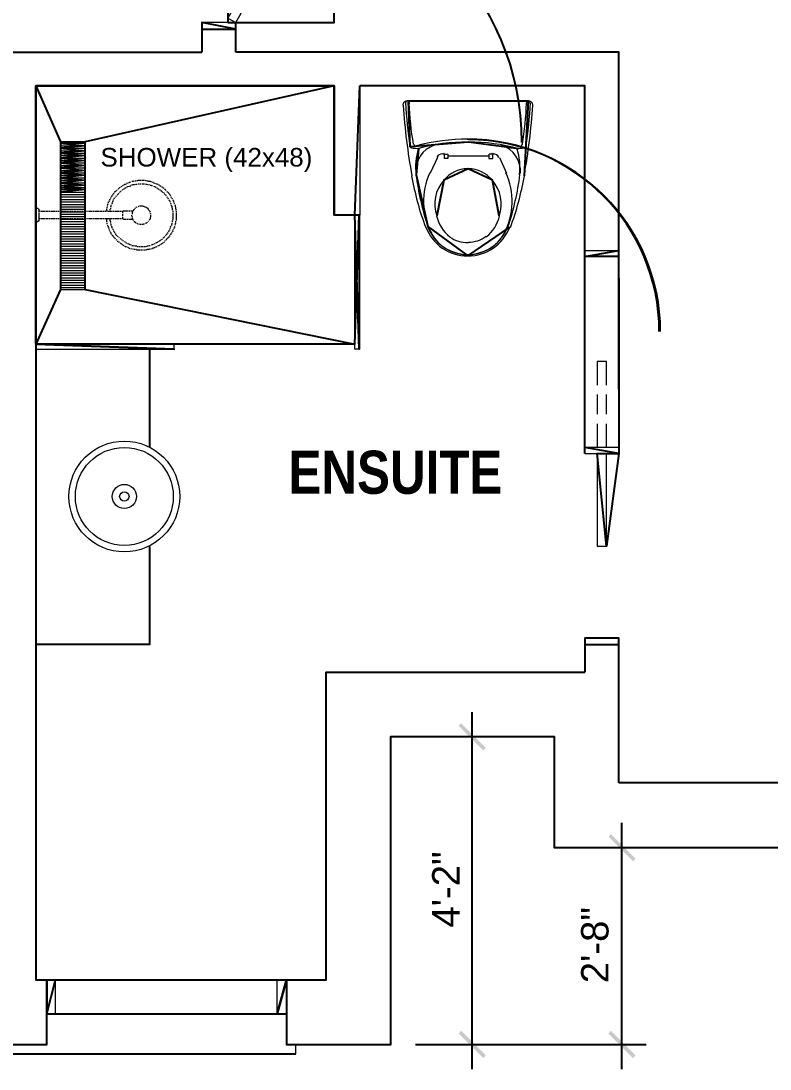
# Model space of a CAD drawing. Header units: millimetres. Extents: x 58 to 2247, y 57 to 1671.
# Drawn here: x 847.6 to 969.4, y 506.5 to 676.8 of the extents above; entities that cross this region are included whole.
import ezdxf

# ---------------------------------------------------------------- set-up
doc = ezdxf.new("R2010")
doc.units = ezdxf.units.MM
doc.header["$LTSCALE"] = 0.5
for name, color, linetype in [('interior door main', 3, 'CONTINUOUS'), ('main floor exterior line', 2, 'CONTINUOUS'), ('main floor interior line', 6, 'CONTINUOUS'), ('PDF_Geometry', 7, 'Continuous'), ('PDF_Solid Fills', 7, 'Continuous'), ('PDF_Text', 7, 'Continuous'), ('side window main', 5, 'CONTINUOUS')]:
    doc.layers.add(name, color=color, linetype=linetype)
doc.styles.add('PDF Arial Narrow Bold', font='ARIALNB.TTF')
doc.styles.add('PDF ArialMT', font='arial.ttf')

msp = doc.modelspace()

# ---------------------------------------------------------------- linework, layer by layer
at = {"layer": 'interior door main'}
for centre, radius in [((886.2, 657.08), 42.84), ((920.13, 626.36), 31.24), ((920.37, 626.36), 31.16)]:
    msp.add_arc(centre, radius, 0, 90, dxfattribs=at)
at = {"layer": 'main floor exterior line'}
for points in [[(817.5, 671.73), (877.02, 671.73)], [(944.78, 617.01), (944.78, 671.73), (882.54, 671.73)], [(858.06, 633.17), (901.9, 624.29), (850.06, 624.29), (850.06, 666.29), (898.54, 666.29), (850.06, 666.29), (850.06, 521.01), (897.26, 521.01), (897.26, 571.01), (939.26, 571.01)], [(898.54, 666.29), (858.06, 657.17)], [(939.26, 606.53), (939.26, 666.29), (902.7, 666.29)], [(851.82, 515.49), (890.78, 515.49)], [(802.3, 509.01), (892.3, 509.01)]]:
    msp.add_lwpolyline(points, dxfattribs=at)
at = {"layer": 'main floor interior line'}
for points in [[(1009.18, 713.73), (1139.02, 713.73), (1139.02, 553.01), (944.78, 553.01)], [(877.02, 675.49), (882.54, 675.49), (877.02, 676.53), (877.02, 671.73)], [(882.54, 671.73), (882.54, 676.53)], [(850.06, 666.29), (854.06, 657.17), (854.06, 633.17), (850.06, 624.29), (872.54, 623.49), (850.06, 624.29)], [(898.54, 666.29), (898.54, 645.25), (898.54, 666.29)], [(901.9, 624.29), (902.62, 645.25), (902.62, 623.49), (901.9, 645.25), (902.7, 666.29)], [(928.52, 656.05), (920.34, 657.11), (910.87, 656.38), (910.62, 663.81), (930.06, 663.81), (929.4, 651.64)], [(858.06, 633.17), (858.06, 657.17), (854.06, 656.93), (858.06, 656.53), (854.06, 656.13), (858.06, 655.73), (854.06, 655.33), (858.06, 654.93), (854.06, 654.53), (858.06, 654.13), (854.06, 653.73), (858.06, 653.33), (854.06, 652.93), (858.06, 652.53), (854.06, 652.13), (858.06, 651.73), (854.06, 651.33), (858.06, 650.93), (854.06, 650.53), (858.06, 650.13), (854.06, 649.73), (858.06, 649.41), (854.06, 649.01)], [(912.24, 656.05), (911.85, 651.83), (913.77, 643.4), (920.25, 638.64), (927.06, 643.33)], [(925.36, 645.16), (924.24, 650.93), (920.33, 652.8), (916.33, 650.93), (915.21, 645.16)], [(902.7, 645.25), (898.54, 645.25)], [(944.78, 638.53), (939.26, 638.53), (944.78, 639.49)], [(944.78, 635.01), (944.78, 606.53), (942.78, 591.49), (941.26, 606.53), (944.78, 606.53), (939.26, 607.49)], [(868.54, 623.49), (868.54, 607.57)], [(868.54, 591.41), (868.54, 575.49), (850.06, 575.49)], [(944.78, 553.01), (944.78, 576.53), (939.26, 576.53), (939.26, 571.01)], [(939.26, 575.49), (944.78, 575.49)], [(920.94, 506.53), (920.94, 564.53)], [(890.78, 521.01), (889.26, 515.49), (890.78, 521.01), (890.78, 510.53), (907.74, 510.53), (907.74, 560.53), (934.3, 560.53), (934.3, 542.53), (975.18, 542.53), (975.18, 553.01)], [(911.74, 560.53), (924.94, 560.53)], [(945.26, 506.53), (945.26, 546.53)], [(938.3, 542.53), (949.26, 542.53)], [(842.78, 521.01), (841.26, 515.49), (842.78, 521.01), (842.78, 510.53), (851.82, 510.53), (851.82, 521.01), (851.82, 515.49), (853.26, 521.01)], [(911.74, 510.53), (924.94, 510.53)], [(921.26, 510.53), (949.26, 510.53)]]:
    msp.add_lwpolyline(points, dxfattribs=at)
at = {"layer": 'PDF_Geometry', "lineweight": 20}
for points in [[(1009.18, 713.73), (1139.02, 713.73), (1139.02, 553.01), (944.78, 553.01), (944.78, 576.53)], [(817.5, 671.73), (877.02, 671.73), (877.02, 676.53)], [(944.78, 617.01), (944.78, 671.73), (882.54, 671.73), (882.54, 676.53)], [(939.26, 606.53), (939.26, 666.29), (902.7, 666.29), (902.7, 645.25), (898.54, 645.25), (898.54, 666.29), (850.06, 666.29), (850.06, 521.01), (897.26, 521.01), (897.26, 571.01), (939.26, 571.01), (939.26, 576.53)], [(944.78, 635.01), (944.78, 606.53)], [(890.78, 521.01), (890.78, 510.53), (907.74, 510.53), (907.74, 560.53), (934.3, 560.53), (934.3, 542.53), (975.18, 542.53), (975.18, 553.01)], [(842.78, 521.01), (842.78, 510.53), (851.82, 510.53), (851.82, 521.01)]]:
    msp.add_lwpolyline(points, dxfattribs=at)
at = {"layer": 'PDF_Geometry', "lineweight": 9}
msp.add_lwpolyline([(882.54, 676.53), (898.54, 704.69), (897.26, 705.49), (881.26, 677.25)], close=True, dxfattribs=at)
for points in [[(877.02, 675.49), (882.54, 675.49), (882.54, 676.53), (877.02, 676.53)], [(939.26, 639.49), (944.78, 639.49)], [(944.78, 638.53), (939.26, 638.53)], [(944.78, 607.49), (939.26, 607.49)], [(939.26, 606.53), (944.78, 606.53)], [(941.26, 606.53), (941.26, 591.49), (942.78, 591.49), (942.78, 606.53)], [(944.78, 576.53), (939.26, 576.53)], [(939.26, 575.49), (944.78, 575.49)], [(851.82, 521.01), (851.82, 515.49), (890.78, 515.49), (890.78, 521.01)], [(853.26, 515.49), (853.26, 521.01)], [(889.26, 515.49), (889.26, 521.01)]]:
    msp.add_lwpolyline(points, dxfattribs=at)
at = {"layer": 'PDF_Geometry', "lineweight": 5}
for points in [[(902.62, 645.25), (902.62, 623.49), (901.9, 623.49), (901.9, 645.25), (901.9, 624.29), (850.06, 624.29), (850.06, 666.29), (898.54, 666.29), (898.54, 645.25)], [(854.06, 657.17), (854.06, 633.17), (858.06, 633.17), (858.06, 657.17), (854.06, 657.17), (850.06, 666.29)], [(898.54, 666.29), (858.06, 657.17)], [(910.62, 663.81), (930.06, 663.81)], [(915.34, 654.61), (914.14, 652.05)], [(916.46, 655.17), (917.02, 655.17), (917.02, 654.45), (916.46, 654.45), (916.46, 655.17), (916.22, 655.17)], [(916.94, 655.09), (916.94, 655.09)], [(923.66, 654.85), (920.38, 654.85), (917.02, 654.85)], [(923.66, 655.17), (923.66, 654.45), (924.3, 654.45), (924.3, 655.17)], [(924.46, 655.17), (924.22, 655.17), (923.74, 655.17)], [(923.74, 655.09), (923.74, 655.09)], [(925.42, 654.61), (926.54, 652.05)], [(864.86, 650.45), (865.02, 650.53)], [(865.1, 650.53), (865.26, 650.61)], [(865.34, 650.61), (865.5, 650.69)], [(865.66, 650.77), (865.82, 650.77)], [(865.9, 650.77), (866.06, 650.85)], [(866.14, 650.85), (866.38, 650.85)], [(866.46, 650.85), (866.62, 650.93)], [(866.7, 650.93), (866.94, 650.93)], [(867.02, 650.93), (867.18, 650.93)], [(867.26, 650.93), (867.5, 650.93)], [(867.58, 650.93), (867.74, 650.93)], [(867.82, 650.93), (868.06, 650.85)], [(868.14, 650.85), (868.3, 650.85)], [(868.38, 650.77), (868.62, 650.77)], [(868.7, 650.77), (868.86, 650.69)], [(868.94, 650.69), (869.1, 650.61)], [(869.18, 650.53), (869.42, 650.45)], [(869.5, 650.45), (869.66, 650.37)], [(862.7, 648.69), (862.78, 648.85)], [(862.86, 648.93), (862.94, 649.09)], [(863.02, 649.09), (863.18, 649.25)], [(863.26, 649.33), (863.34, 649.41)], [(863.42, 649.49), (863.58, 649.65)], [(863.5, 648.77), (863.58, 648.85)], [(863.66, 649.73), (863.82, 649.81)], [(863.66, 648.93), (863.82, 649.09)], [(863.9, 649.89), (864.06, 649.97)], [(863.9, 649.17), (863.98, 649.25)], [(864.06, 649.33), (864.22, 649.41)], [(864.14, 650.05), (864.3, 650.13)], [(864.3, 649.49), (864.46, 649.57)], [(864.38, 650.13), (864.54, 650.29), (864.62, 650.29), (864.78, 650.37)], [(864.54, 649.65), (864.7, 649.73)], [(864.78, 649.81), (864.86, 649.81), (864.94, 649.89)], [(865.02, 649.89), (865.26, 649.97)], [(865.34, 649.97), (865.5, 650.05)], [(865.58, 650.13), (865.74, 650.21)], [(865.82, 650.21), (866.06, 650.21)], [(866.14, 650.21), (866.3, 650.29)], [(866.38, 650.29), (866.54, 650.29)], [(866.7, 650.37), (866.78, 650.37), (866.86, 650.37)], [(866.94, 650.37), (867.1, 650.37)], [(867.26, 650.37), (867.42, 650.37)], [(867.5, 650.37), (867.74, 650.37)], [(867.82, 650.37), (867.98, 650.29)], [(868.06, 650.29), (868.22, 650.21)], [(868.38, 650.21), (868.54, 650.21)], [(868.62, 650.13), (868.78, 650.13)], [(868.86, 650.05), (869.02, 650.05)], [(869.18, 649.97), (869.34, 649.89)], [(869.42, 649.89), (869.58, 649.81)], [(869.66, 649.73), (869.82, 649.65)], [(869.74, 650.37), (869.9, 650.29)], [(869.9, 649.57), (870.06, 649.49)], [(869.98, 650.21), (870.14, 650.13)], [(870.14, 649.41), (870.3, 649.33)], [(870.22, 650.05), (870.38, 649.97)], [(870.38, 649.25), (870.54, 649.17)], [(870.46, 649.89), (870.62, 649.81)], [(870.54, 649.09), (870.7, 648.93)], [(870.7, 649.73), (870.86, 649.65)], [(870.78, 648.93), (870.94, 648.77)], [(870.94, 649.57), (871.02, 649.41)], [(871.1, 649.41), (871.26, 649.25)], [(871.34, 649.17), (871.42, 649.01)], [(871.5, 649.01), (871.66, 648.85)], [(871.66, 648.77), (871.82, 648.61)], [(861.74, 646.93), (861.74, 647.01), (861.82, 647.17)], [(861.82, 647.25), (861.9, 647.41)], [(861.98, 647.49), (862.06, 647.65)], [(862.06, 647.73), (862.14, 647.89)], [(862.22, 647.97), (862.22, 648.05), (862.3, 648.13)], [(862.38, 648.21), (862.46, 648.37)], [(862.46, 647.09), (862.54, 647.25)], [(862.54, 648.45), (862.62, 648.61)], [(862.54, 647.33), (862.62, 647.57)], [(862.62, 647.65), (862.7, 647.73), (862.7, 647.81)], [(862.78, 647.89), (862.86, 648.05)], [(862.94, 648.13), (863.02, 648.21)], [(863.1, 648.29), (863.18, 648.45)], [(863.26, 648.53), (863.42, 648.69)], [(870.94, 648.69), (871.1, 648.53)], [(871.18, 648.53), (871.18, 648.45), (871.26, 648.37)], [(871.34, 648.29), (871.42, 648.13)], [(871.5, 648.05), (871.58, 647.89)], [(871.66, 647.81), (871.74, 647.65)], [(871.82, 648.53), (871.98, 648.37)], [(871.82, 647.57), (871.82, 647.41)], [(871.9, 647.33), (871.98, 647.09)], [(871.98, 648.29), (872.06, 648.13)], [(872.14, 648.05), (872.22, 647.89)], [(872.3, 647.81), (872.38, 647.65)], [(872.38, 647.57), (872.46, 647.41)], [(872.46, 647.33), (872.54, 647.09)], [(850.06, 646.29), (850.06, 646.37), (850.22, 646.37), (850.3, 646.37), (850.38, 646.37), (850.46, 646.37)], [(850.06, 646.05), (850.06, 646.21)], [(850.06, 645.73), (850.06, 645.89)], [(850.06, 645.49), (850.06, 645.65)], [(850.46, 646.29), (850.54, 646.21), (850.54, 646.13), (850.54, 646.05), (850.54, 645.89)], [(850.78, 645.89), (850.54, 645.89), (850.54, 645.73)], [(850.54, 645.65), (850.54, 645.49)], [(850.54, 645.41), (850.54, 645.17)], [(850.86, 645.89), (851.02, 645.89)], [(851.1, 645.89), (851.34, 645.89)], [(851.42, 645.89), (851.58, 645.89)], [(851.66, 645.89), (851.9, 645.89)], [(851.98, 645.89), (852.14, 645.89)], [(852.22, 645.89), (852.46, 645.89)], [(852.54, 645.89), (852.7, 645.89)], [(852.78, 645.89), (853.02, 645.89)], [(853.1, 645.89), (853.26, 645.89)], [(853.34, 645.89), (853.58, 645.89)], [(853.66, 645.89), (853.82, 645.89)], [(853.9, 645.89), (854.14, 645.89)], [(854.22, 645.89), (854.38, 645.89)], [(854.46, 645.89), (854.7, 645.89)], [(854.78, 645.89), (854.94, 645.89)], [(855.02, 645.89), (855.26, 645.89)], [(855.34, 645.89), (855.5, 645.89)], [(855.58, 645.89), (855.82, 645.89)], [(855.9, 645.89), (856.06, 645.89)], [(856.22, 645.89), (856.38, 645.89)], [(856.46, 645.89), (856.62, 645.89)], [(856.78, 645.89), (856.94, 645.89)], [(857.02, 645.89), (857.18, 645.89)], [(857.34, 645.89), (857.5, 645.89)], [(857.58, 645.89), (857.74, 645.89)], [(857.9, 645.89), (858.06, 645.89)], [(858.14, 645.89), (858.3, 645.89)], [(858.46, 645.89), (858.62, 645.89)], [(858.7, 645.89), (858.94, 645.89)], [(859.02, 645.89), (859.18, 645.89)], [(859.26, 645.89), (859.5, 645.89)], [(859.58, 645.89), (859.74, 645.89)], [(859.82, 645.89), (860.06, 645.89)], [(860.14, 645.89), (860.3, 645.89)], [(860.38, 645.89), (860.62, 645.89)], [(860.7, 645.89), (860.86, 645.89)], [(860.94, 645.89), (861.18, 645.89)], [(861.26, 645.89), (861.42, 645.89)], [(861.74, 645.89), (861.5, 645.89), (861.58, 646.05)], [(861.58, 646.13), (861.58, 646.29)], [(861.66, 646.69), (861.74, 646.85)], [(861.66, 646.37), (861.66, 646.61)], [(861.82, 645.89), (861.98, 645.89)], [(862.06, 645.81), (862.14, 645.97)], [(862.06, 645.89), (862.3, 645.89)], [(862.14, 646.05), (862.14, 646.21)], [(862.22, 646.61), (862.3, 646.77)], [(862.22, 646.29), (862.22, 646.45)], [(862.3, 646.85), (862.38, 647.01)], [(862.38, 645.89), (862.54, 645.89)], [(862.62, 645.89), (862.86, 645.89)], [(862.94, 645.89), (863.1, 645.89)], [(863.18, 645.89), (863.42, 645.89)], [(863.5, 645.89), (863.66, 645.89)], [(863.74, 645.89), (863.98, 645.89)], [(864.06, 645.89), (864.22, 645.89), (864.3, 645.97), (864.46, 645.97)], [(864.22, 645.65), (864.22, 645.81)], [(864.22, 645.33), (864.22, 645.49)], [(864.54, 645.97), (864.78, 645.97)], [(864.86, 645.97), (865.02, 645.97)], [(865.1, 645.97), (865.34, 645.97)], [(865.42, 645.97), (865.58, 645.97)], [(865.66, 645.97), (865.9, 645.97)], [(865.74, 645.65), (865.74, 645.73), (865.82, 645.81)], [(865.74, 645.41), (865.74, 645.49), (865.74, 645.57)], [(865.82, 645.89), (865.9, 645.97), (865.98, 646.05)], [(865.98, 646.13), (866.06, 646.21), (866.14, 646.29)], [(866.22, 646.37), (866.3, 646.45)], [(866.38, 646.53), (866.54, 646.61)], [(866.7, 646.61), (866.78, 646.69), (866.86, 646.69)], [(866.94, 646.69), (867.02, 646.77), (867.1, 646.77)], [(867.18, 646.77), (867.34, 646.77), (867.42, 646.77)], [(867.5, 646.69), (867.66, 646.69)], [(867.74, 646.61), (867.9, 646.61), (867.9, 646.53)], [(867.98, 646.53), (868.14, 646.45), (868.14, 646.37)], [(868.22, 646.37), (868.3, 646.21), (868.38, 646.21)], [(868.38, 646.13), (868.54, 645.97)], [(868.54, 645.89), (868.62, 645.73)], [(868.62, 645.65), (868.7, 645.49)], [(871.98, 647.01), (872.06, 646.85)], [(872.06, 646.77), (872.14, 646.69), (872.14, 646.61)], [(872.14, 646.53), (872.22, 646.29)], [(872.22, 646.21), (872.22, 646.05)], [(872.3, 645.97), (872.3, 645.73)], [(872.3, 645.65), (872.3, 645.49)], [(872.3, 645.41), (872.3, 645.17)], [(872.62, 647.01), (872.7, 646.85)], [(872.7, 646.77), (872.7, 646.61)], [(872.78, 646.53), (872.78, 646.29)], [(872.78, 646.21), (872.86, 646.05)], [(872.86, 645.97), (872.86, 645.73)], [(872.86, 645.65), (872.86, 645.49)], [(872.86, 645.41), (872.86, 645.17)], [(850.06, 645.01), (850.06, 645.25), (850.06, 645.33)], [(850.06, 644.77), (850.06, 644.93)], [(850.06, 644.45), (850.06, 644.69)], [(850.46, 644.21), (850.38, 644.21), (850.3, 644.21), (850.3, 644.13), (850.22, 644.13), (850.06, 644.13), (850.06, 644.37)], [(850.54, 644.85), (850.54, 644.69), (850.54, 644.53), (850.54, 644.45), (850.54, 644.37), (850.54, 644.29), (850.46, 644.29)], [(850.54, 645.09), (850.54, 644.93)], [(850.54, 644.69), (850.78, 644.69)], [(850.86, 644.69), (851.02, 644.69)], [(851.1, 644.69), (851.34, 644.69)], [(851.42, 644.69), (851.58, 644.69)], [(851.66, 644.69), (851.9, 644.69)], [(851.98, 644.69), (852.14, 644.69)], [(852.22, 644.69), (852.46, 644.69)], [(852.54, 644.69), (852.7, 644.69)], [(852.78, 644.69), (853.02, 644.69)], [(853.1, 644.69), (853.26, 644.69)], [(853.34, 644.69), (853.58, 644.69)], [(853.66, 644.69), (853.82, 644.69)], [(853.9, 644.69), (854.14, 644.69)], [(854.22, 644.69), (854.38, 644.69)], [(854.46, 644.69), (854.7, 644.69)], [(854.78, 644.69), (854.94, 644.69)], [(855.02, 644.69), (855.26, 644.69)], [(855.34, 644.69), (855.5, 644.69)], [(855.58, 644.69), (855.82, 644.69)], [(855.9, 644.69), (856.06, 644.69)], [(856.22, 644.69), (856.38, 644.69)], [(856.46, 644.69), (856.62, 644.69)], [(856.78, 644.69), (856.94, 644.69)], [(857.02, 644.69), (857.18, 644.69)], [(857.34, 644.69), (857.5, 644.69)], [(857.58, 644.69), (857.74, 644.69)], [(857.9, 644.69), (858.06, 644.69)], [(858.14, 644.69), (858.3, 644.69)], [(858.46, 644.69), (858.62, 644.69)], [(858.7, 644.69), (858.94, 644.69)], [(859.02, 644.69), (859.18, 644.69)], [(859.26, 644.69), (859.5, 644.69)], [(859.58, 644.69), (859.74, 644.69)], [(859.82, 644.69), (860.06, 644.69)], [(860.14, 644.69), (860.3, 644.69)], [(860.38, 644.69), (860.62, 644.69)], [(860.7, 644.69), (860.86, 644.69)], [(860.94, 644.69), (861.18, 644.69)], [(861.26, 644.69), (861.42, 644.69)], [(861.5, 644.61), (861.5, 644.69), (861.74, 644.69)], [(861.58, 644.29), (861.58, 644.53)], [(861.66, 644.05), (861.58, 644.21)], [(861.66, 643.81), (861.66, 643.97)], [(861.74, 643.49), (861.74, 643.57), (861.74, 643.65)], [(861.82, 644.69), (861.98, 644.69)], [(862.06, 644.77), (862.06, 644.69), (862.3, 644.69)], [(862.14, 644.45), (862.14, 644.61)], [(862.22, 644.13), (862.14, 644.37)], [(862.22, 643.89), (862.22, 644.05)], [(862.3, 643.57), (862.3, 643.73), (862.3, 643.81)], [(862.38, 644.69), (862.54, 644.69)], [(862.62, 644.69), (862.86, 644.69)], [(862.94, 644.69), (863.1, 644.69)], [(863.18, 644.69), (863.42, 644.69)], [(863.5, 644.69), (863.66, 644.69)], [(863.74, 644.69), (863.98, 644.69)], [(864.06, 644.69), (864.22, 644.69), (864.3, 644.61), (864.46, 644.61)], [(864.22, 645.09), (864.22, 645.25)], [(864.22, 644.77), (864.22, 644.93)], [(864.54, 644.61), (864.7, 644.61)], [(864.78, 644.61), (865.02, 644.61)], [(865.1, 644.61), (865.26, 644.61)], [(865.34, 644.61), (865.58, 644.61)], [(865.66, 645.09), (865.66, 645.17), (865.66, 645.25)], [(865.66, 644.61), (865.82, 644.61)], [(865.74, 644.85), (865.74, 645.01)], [(865.82, 644.53), (865.82, 644.61), (865.74, 644.77)], [(865.98, 644.37), (865.9, 644.45)], [(866.22, 644.13), (866.14, 644.13), (866.06, 644.29)], [(866.38, 643.97), (866.22, 644.05)], [(866.62, 643.81), (866.46, 643.89)], [(866.94, 643.73), (866.78, 643.81)], [(867.18, 643.73), (867.02, 643.73)], [(867.5, 643.73), (867.26, 643.73)], [(867.74, 643.81), (867.58, 643.81)], [(867.98, 643.97), (867.82, 643.89)], [(868.22, 644.13), (868.06, 643.97)], [(868.38, 644.29), (868.3, 644.21)], [(868.54, 644.53), (868.46, 644.37)], [(868.62, 644.85), (868.62, 644.61)], [(868.7, 645.33), (868.7, 645.17)], [(868.7, 645.09), (868.7, 644.93)], [(872.14, 643.73), (872.06, 643.57)], [(872.14, 643.97), (872.14, 643.81)], [(872.3, 644.53), (872.22, 644.37)], [(872.22, 644.29), (872.22, 644.13)], [(872.3, 645.09), (872.3, 644.93)], [(872.3, 644.85), (872.3, 644.69), (872.3, 644.61)], [(872.7, 643.73), (872.62, 643.57)], [(872.78, 643.97), (872.7, 643.81)], [(872.78, 644.29), (872.78, 644.05)], [(872.86, 645.09), (872.86, 644.93)], [(872.86, 644.85), (872.86, 644.61)], [(872.86, 644.53), (872.86, 644.37)], [(861.9, 643.25), (861.82, 643.41)], [(861.98, 643.01), (861.9, 643.17)], [(862.06, 642.69), (861.98, 642.93)], [(862.22, 642.45), (862.14, 642.53), (862.14, 642.61)], [(862.38, 642.21), (862.22, 642.37)], [(862.46, 643.33), (862.38, 643.49)], [(862.54, 641.97), (862.38, 642.13)], [(862.54, 643.09), (862.46, 643.25)], [(862.62, 642.85), (862.62, 643.01)], [(862.78, 642.61), (862.7, 642.77)], [(862.94, 642.37), (862.86, 642.53)], [(863.1, 642.13), (863.02, 642.29)], [(863.26, 641.89), (863.18, 641.97), (863.18, 642.05)], [(871.18, 641.97), (871.1, 641.89)], [(871.34, 642.21), (871.26, 642.05)], [(871.5, 642.45), (871.42, 642.29)], [(871.66, 642.69), (871.58, 642.53)], [(871.82, 642.93), (871.74, 642.77)], [(871.82, 641.97), (871.74, 641.81)], [(871.9, 643.17), (871.82, 643.01)], [(871.98, 643.49), (871.9, 643.33)], [(871.98, 642.21), (871.9, 642.05)], [(872.14, 642.45), (872.06, 642.29)], [(872.3, 642.69), (872.22, 642.53)], [(872.38, 642.93), (872.3, 642.77)], [(872.54, 643.17), (872.46, 643.01)], [(872.62, 643.41), (872.54, 643.25)], [(862.7, 641.81), (862.54, 641.89)], [(862.86, 641.57), (862.78, 641.65), (862.7, 641.73)], [(863.02, 641.33), (862.94, 641.49)], [(863.26, 641.17), (863.1, 641.25)], [(863.5, 641.73), (863.34, 641.81)], [(863.42, 640.93), (863.34, 641.09)], [(863.66, 640.77), (863.58, 640.85), (863.5, 640.85)], [(863.66, 641.49), (863.58, 641.65)], [(863.9, 641.33), (863.74, 641.41)], [(863.9, 640.61), (863.74, 640.69)], [(864.14, 641.17), (863.98, 641.25)], [(864.14, 640.45), (863.98, 640.53)], [(864.38, 641.01), (864.22, 641.09)], [(864.38, 640.29), (864.22, 640.37)], [(864.62, 640.85), (864.46, 640.93)], [(864.86, 640.69), (864.78, 640.69), (864.7, 640.77)], [(865.1, 640.61), (864.94, 640.61)], [(865.34, 640.45), (865.18, 640.53)], [(865.58, 640.37), (865.42, 640.45)], [(865.9, 640.29), (865.66, 640.29)], [(866.14, 640.21), (865.98, 640.29)], [(868.38, 640.29), (868.22, 640.21)], [(868.62, 640.29), (868.46, 640.29)], [(868.94, 640.45), (868.78, 640.37)], [(869.18, 640.53), (869.02, 640.45)], [(869.42, 640.61), (869.26, 640.53)], [(869.66, 640.77), (869.58, 640.69), (869.5, 640.69)], [(869.9, 640.93), (869.74, 640.77)], [(869.98, 640.29), (869.82, 640.21)], [(870.14, 641.09), (869.98, 640.93)], [(870.22, 640.45), (870.06, 640.29)], [(870.38, 641.25), (870.22, 641.09)], [(870.46, 640.61), (870.3, 640.45)], [(870.62, 641.41), (870.46, 641.25)], [(870.7, 640.77), (870.54, 640.61)], [(870.78, 641.57), (870.7, 641.49)], [(870.94, 640.93), (870.78, 640.77)], [(871.02, 641.81), (870.86, 641.65)], [(871.1, 641.09), (870.94, 641.01)], [(871.34, 641.33), (871.18, 641.17)], [(871.5, 641.49), (871.34, 641.41)], [(871.66, 641.73), (871.58, 641.57)], [(864.62, 640.13), (864.46, 640.21)], [(864.86, 640.05), (864.7, 640.13)], [(865.1, 639.97), (864.94, 640.05)], [(865.34, 639.81), (865.18, 639.89)], [(865.66, 639.73), (865.5, 639.81)], [(865.9, 639.73), (865.74, 639.73)], [(866.22, 639.65), (865.98, 639.65)], [(866.46, 640.21), (866.22, 640.21)], [(866.46, 639.57), (866.3, 639.65)], [(866.7, 640.13), (866.54, 640.13)], [(866.78, 639.57), (866.62, 639.57), (866.54, 639.57)], [(867.02, 640.13), (866.78, 640.13)], [(867.02, 639.57), (866.86, 639.57)], [(867.26, 640.13), (867.1, 640.13)], [(867.34, 639.57), (867.1, 639.57)], [(867.58, 640.13), (867.34, 640.13)], [(867.58, 639.57), (867.42, 639.57)], [(867.82, 640.13), (867.66, 640.13)], [(867.9, 639.57), (867.74, 639.57), (867.66, 639.57)], [(868.14, 640.21), (867.9, 640.13)], [(868.14, 639.65), (867.98, 639.57)], [(868.46, 639.65), (868.22, 639.65)], [(868.7, 639.73), (868.54, 639.73)], [(868.94, 639.81), (868.78, 639.73)], [(869.26, 639.89), (869.02, 639.89)], [(869.5, 640.05), (869.34, 639.97)], [(869.74, 640.13), (869.58, 640.05)], [(920.38, 638.69), (920.3, 638.69)], [(920.38, 638.85), (920.38, 638.85)], [(850.06, 623.49), (872.54, 623.49), (872.54, 624.29), (850.06, 624.29), (854.06, 633.17)], [(901.9, 624.29), (858.06, 633.17)], [(868.54, 623.49), (868.54, 607.57)], [(942.78, 617.65), (942.78, 621.49), (941.26, 621.49), (941.26, 617.65)], [(941.26, 616.13), (941.26, 612.93)], [(942.78, 612.93), (942.78, 616.13)], [(941.26, 611.33), (941.26, 607.49)], [(942.78, 607.49), (942.78, 611.33)], [(868.54, 591.41), (868.54, 575.49), (850.06, 575.49)], [(920.94, 506.53), (920.94, 564.53)], [(911.74, 560.53), (924.94, 560.53)], [(945.26, 506.53), (945.26, 546.53)], [(938.3, 542.53), (949.26, 542.53)], [(802.3, 510.53), (802.3, 509.01), (892.3, 509.01), (892.3, 510.53)], [(911.74, 510.53), (924.94, 510.53)], [(921.26, 510.53), (949.26, 510.53)]]:
    msp.add_lwpolyline(points, dxfattribs=at)
for points in [[(910.53, 663.84, 0.392395), (910.15, 663.51, 0.027906), (910.87, 656.38)], [(911.11, 663.84, 0.284339), (910.77, 663.66, 0.179547), (910.73, 663.41)], [(929.4, 651.64, 0.02877), (930.82, 663.11, 0.448699), (930.18, 663.76)], [(912.24, 656.05, 0.112669), (911.85, 651.83, 0.050617), (913.77, 643.4)], [(928.52, 656.05, 0.069163), (920.34, 657.11, 0.07003), (912.04, 656.05)], [(920.24, 652.8, 0.219603), (916.33, 650.93, 0.268292), (915.21, 645.16)], [(925.36, 645.16, 0.268292), (924.24, 650.93, 0.219603), (920.33, 652.8)], [(913.43, 643.33, 0.314189), (920.25, 638.64, 0.314189), (927.06, 643.33)]]:
    msp.add_lwpolyline(points, format="xyb", dxfattribs=at)
at = {"layer": 'PDF_Geometry', "color": 253, "lineweight": 5, "true_color": 0xa1a1a1}
for points in [[(854.06, 656.93), (858.06, 656.93)], [(854.06, 656.53), (858.06, 656.53)], [(854.06, 656.13), (858.06, 656.13)], [(854.06, 655.73), (858.06, 655.73)], [(854.06, 655.33), (858.06, 655.33)], [(854.06, 654.93), (858.06, 654.93)], [(854.06, 654.53), (858.06, 654.53)], [(854.06, 654.13), (858.06, 654.13)], [(854.06, 653.73), (858.06, 653.73)], [(854.06, 653.33), (858.06, 653.33)], [(854.06, 652.93), (858.06, 652.93)], [(854.06, 652.53), (858.06, 652.53)], [(854.06, 652.13), (858.06, 652.13)], [(854.06, 651.73), (858.06, 651.73)], [(854.06, 651.33), (858.06, 651.33)], [(854.06, 650.93), (858.06, 650.93)], [(854.06, 650.53), (858.06, 650.53)], [(854.06, 650.13), (858.06, 650.13)], [(854.06, 649.73), (858.06, 649.73)], [(854.06, 649.41), (858.06, 649.41)], [(854.06, 649.01), (858.06, 649.01)], [(854.06, 648.61), (858.06, 648.61)], [(854.06, 648.21), (858.06, 648.21)], [(854.06, 647.81), (858.06, 647.81)], [(854.06, 647.41), (858.06, 647.41)], [(854.06, 647.01), (858.06, 647.01)], [(854.06, 646.61), (858.06, 646.61)], [(854.06, 646.21), (858.06, 646.21)], [(854.06, 645.81), (858.06, 645.81)], [(854.06, 645.41), (858.06, 645.41)], [(854.06, 645.01), (858.06, 645.01)], [(854.06, 644.61), (858.06, 644.61)], [(854.06, 644.21), (858.06, 644.21)], [(854.06, 643.81), (858.06, 643.81)], [(854.06, 643.41), (858.06, 643.41)], [(854.06, 643.01), (858.06, 643.01)], [(854.06, 642.61), (858.06, 642.61)], [(854.06, 642.21), (858.06, 642.21)], [(854.06, 641.81), (858.06, 641.81)], [(854.06, 641.41), (858.06, 641.41)], [(854.06, 641.01), (858.06, 641.01)], [(854.06, 640.61), (858.06, 640.61)], [(854.06, 640.21), (858.06, 640.21)], [(854.06, 639.81), (858.06, 639.81)], [(854.06, 639.49), (858.06, 639.49)], [(854.06, 639.09), (858.06, 639.09)], [(854.06, 638.69), (858.06, 638.69)], [(854.06, 638.29), (858.06, 638.29)], [(854.06, 637.89), (858.06, 637.89)], [(854.06, 637.49), (858.06, 637.49)], [(854.06, 637.09), (858.06, 637.09)], [(854.06, 636.69), (858.06, 636.69)], [(854.06, 636.29), (858.06, 636.29)], [(854.06, 635.89), (858.06, 635.89)], [(854.06, 635.49), (858.06, 635.49)], [(854.06, 635.09), (858.06, 635.09)], [(854.06, 634.69), (858.06, 634.69)], [(854.06, 634.29), (858.06, 634.29)], [(854.06, 633.89), (858.06, 633.89)], [(854.06, 633.49), (858.06, 633.49)]]:
    msp.add_lwpolyline(points, dxfattribs=at)
at = {"layer": 'PDF_Geometry', "lineweight": 5}
for radius in [9, 7.96, 1.96, 0.76]:
    msp.add_circle((864.44, 599.55), radius, dxfattribs=at)
for centre, radius, start, end in [((910.29, 663.16), 0.6, 87.715, 184.378), ((1009.97, 669.72), 100.44, 183.7739, 190.3655), ((963.41, 665.48), 52.76, 182.2083, 189.5031), ((877.08, 665.48), 52.76, 350.4969, 357.7917), ((929.41, 663.48), 0.36, 30.1355, 93.6256), ((866.28, 666.36), 64.2, 351.0627, 357.4567), ((929.49, 663.48), 0.36, 349.4203, 30.1355), ((929.97, 663.48), 0.36, 4.8614, 90.5605), ((920.13, 626.36), 31.24, 89.6979, 105.2216), ((920.37, 626.36), 31.16, 74.7729, 90.0824), ((911.17, 656.44), 0.28, 194.6777, 261.3153), ((912.61, 665.88), 9.8, 261.3154, 266.4898), ((911.89, 656.92), 0.44, 196.0565, 283.634), ((916.29, 652.36), 4.52, 109.1767, 184.2847), ((924.29, 652.36), 4.52, 355.7153, 70.8233), ((919.25, 653.08), 9.48, 352.5678, 18.2812), ((927.89, 665.88), 9.8, 273.5102, 278.6846), ((928.69, 656.92), 0.44, 256.366, 343.9435), ((929.33, 656.44), 0.28, 278.6847, 345.3223), ((916.13, 654.2), 1, 90.802, 153.7866), ((916.45, 655.16), 0.12, 109.8688, 157.9394), ((924.13, 655.16), 0.12, 22.0606, 70.1312), ((924.37, 654.2), 1, 26.2134, 89.198), ((959.97, 660.44), 49.64, 190.2228, 200.2752), ((924.13, 647.48), 11.08, 155.1984, 207.7734), ((916.37, 647.48), 11.08, 332.2266, 24.8016), ((886.2, 657.08), 42.84, 341.3782, 352.9688), ((880.6, 660.44), 49.64, 339.7248, 349.7772), ((920.85, 646.36), 5.8, 192.1344, 232.6245), ((919.73, 646.36), 5.8, 307.3755, 347.8656), ((920.37, 645.88), 7.08, 200.2753, 268.6707), ((920.21, 645.72), 6.84, 209.9542, 270.1154), ((920.29, 645.72), 6.84, 269.8846, 330.0458), ((920.13, 645.88), 7.08, 271.3293, 339.7247), ((920.13, 645.48), 4.68, 232.7014, 272.5598), ((920.45, 645.48), 4.6, 268.764, 307.3755)]:
    msp.add_arc(centre, radius, start, end, dxfattribs=at)
at = {"layer": 'PDF_Solid Fills', "transparency": 33554559}
for points in [[(923.18, 558.69), (918.78, 562.29), (919.18, 562.69)], [(922.78, 558.29), (923.18, 558.69), (918.78, 562.29)], [(947.5, 540.69), (943.1, 544.29), (943.5, 544.69)], [(947.1, 540.29), (947.5, 540.69), (943.1, 544.29)], [(919.18, 512.77), (918.78, 512.29), (923.18, 508.77)], [(943.5, 512.77), (943.1, 512.29), (947.5, 508.77)], [(918.78, 512.29), (923.18, 508.77), (922.78, 508.29)], [(943.1, 512.29), (947.5, 508.77), (947.1, 508.29)]]:
    msp.add_solid(points, dxfattribs=at)
at = {"layer": 'side window main'}
msp.add_lwpolyline([(881.26, 676.53), (898.54, 676.53), (898.54, 705.49), (881.26, 705.49), (881.26, 676.53)], dxfattribs=at)

# ---------------------------------------------------------------- texts
at = {"layer": 'PDF_Text', "attachment_point": 4}
for s, insert, char_height, style in [('SHOWER (42x48)', (860.56, 654.21), 3.0175, 'PDF ArialMT'), ('ENSUITE', (891.12, 603.44), 7, 'PDF Arial Narrow Bold')]:
    msp.add_mtext(s, dxfattribs=dict(at, insert=insert, char_height=char_height, style=style))
at = {"layer": 'PDF_Text', "char_height": 4.452, "attachment_point": 4, "rotation": 90, "style": 'PDF ArialMT'}
for s, insert in [('4\'-2"', (916.68, 529.51)), ('2\'-8"', (940.92, 520.47))]:
    msp.add_mtext(s, dxfattribs=dict(at, insert=insert))

doc.saveas('drawing.dxf')
